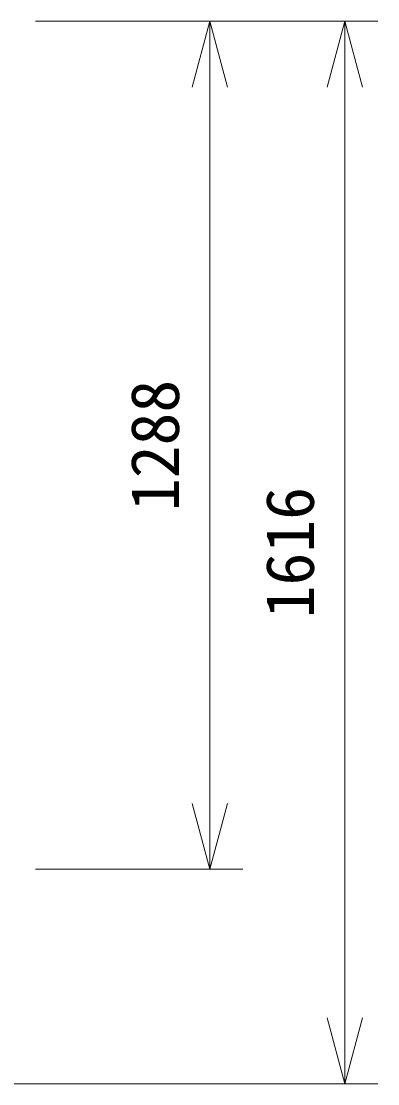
# Model space of a CAD drawing. Units: millimetres, scale not verified. Extents: x -62 to 62, y -56 to 57.
# Drawn here: x 9.28 to 22.82, y -4.16 to 36.18 of the extents above; entities that cross this region are included whole.
import ezdxf
from ezdxf.enums import TextEntityAlignment as Align

# ---------------------------------------------------------------- set-up
doc = ezdxf.new("R2010")
doc.units = ezdxf.units.MM
doc.header["$LTSCALE"] = 0.125
doc.layers.add('0-0_0', color=7, linetype='Continuous', lineweight=18)
doc.layers.add('0-4_SUNPO', color=3, linetype='Continuous', lineweight=18)
doc.styles.add('ＭＳ ゴシック', font='')
doc.styles.get('ＭＳ ゴシック').set_extended_font_data('MS Gothic')

# ---------------------------------------------------------------- blocks, each defined once
blk = doc.blocks.new('_Open30')
at = {"layer": '0-0_0'}
blk.add_line((0, 0), (-1, 0), dxfattribs=at)
blk.add_lwpolyline([(-1, 0.26795), (0, 0), (-1, -0.26795)], dxfattribs=at)
blk = doc.blocks.new('D6')
at = {"layer": '0-4_SUNPO'}
for p, q in [((203.3173, 349.6796), (211.1909, 349.6796)), ((209.9409, 347.1796), (209.9409, 319.9796)), ((203.3173, 317.4796), (211.1909, 317.4796))]:
    blk.add_line(p, q, dxfattribs=at)
at = {"layer": '0-4_SUNPO', "xscale": 2.5, "yscale": 2.5}
for p, rotation in [((209.9409, 349.6796), 90), ((209.9409, 317.4796), 270)]:
    blk.add_blockref('_Open30', p, dxfattribs=dict(at, rotation=rotation))
at = {"layer": '0-4_SUNPO', "color": 7, "style": 'ＭＳ ゴシック'}
blk.add_text('1288', height=1.833, rotation=90, dxfattribs=at).set_placement((209.3159, 331.0796), align=Align.BOTTOM_LEFT)
blk = doc.blocks.new('D7')
at = {"layer": '0-4_SUNPO'}
for p, q in [((203.3173, 349.6796), (216.3159, 349.6796)), ((215.0659, 347.1796), (215.0659, 311.8371)), ((175.4673, 309.3371), (216.3159, 309.3371))]:
    blk.add_line(p, q, dxfattribs=at)
at = {"layer": '0-4_SUNPO', "xscale": 2.5, "yscale": 2.5}
for p, rotation in [((215.0659, 349.6796), 90), ((215.0659, 309.3371), 270)]:
    blk.add_blockref('_Open30', p, dxfattribs=dict(at, rotation=rotation))
at = {"layer": '0-4_SUNPO', "color": 7, "style": 'ＭＳ ゴシック'}
blk.add_text('1616', height=1.833, rotation=90, dxfattribs=at).set_placement((214.4409, 327.0083), align=Align.BOTTOM_LEFT)

msp = doc.modelspace()

# ---------------------------------------------------------------- block references
at = {"layer": '0-4_SUNPO'}
for name in ['D7', 'D6']:
    msp.add_blockref(name, (-193.5, -313.5), dxfattribs=at)

doc.saveas('drawing.dxf')
